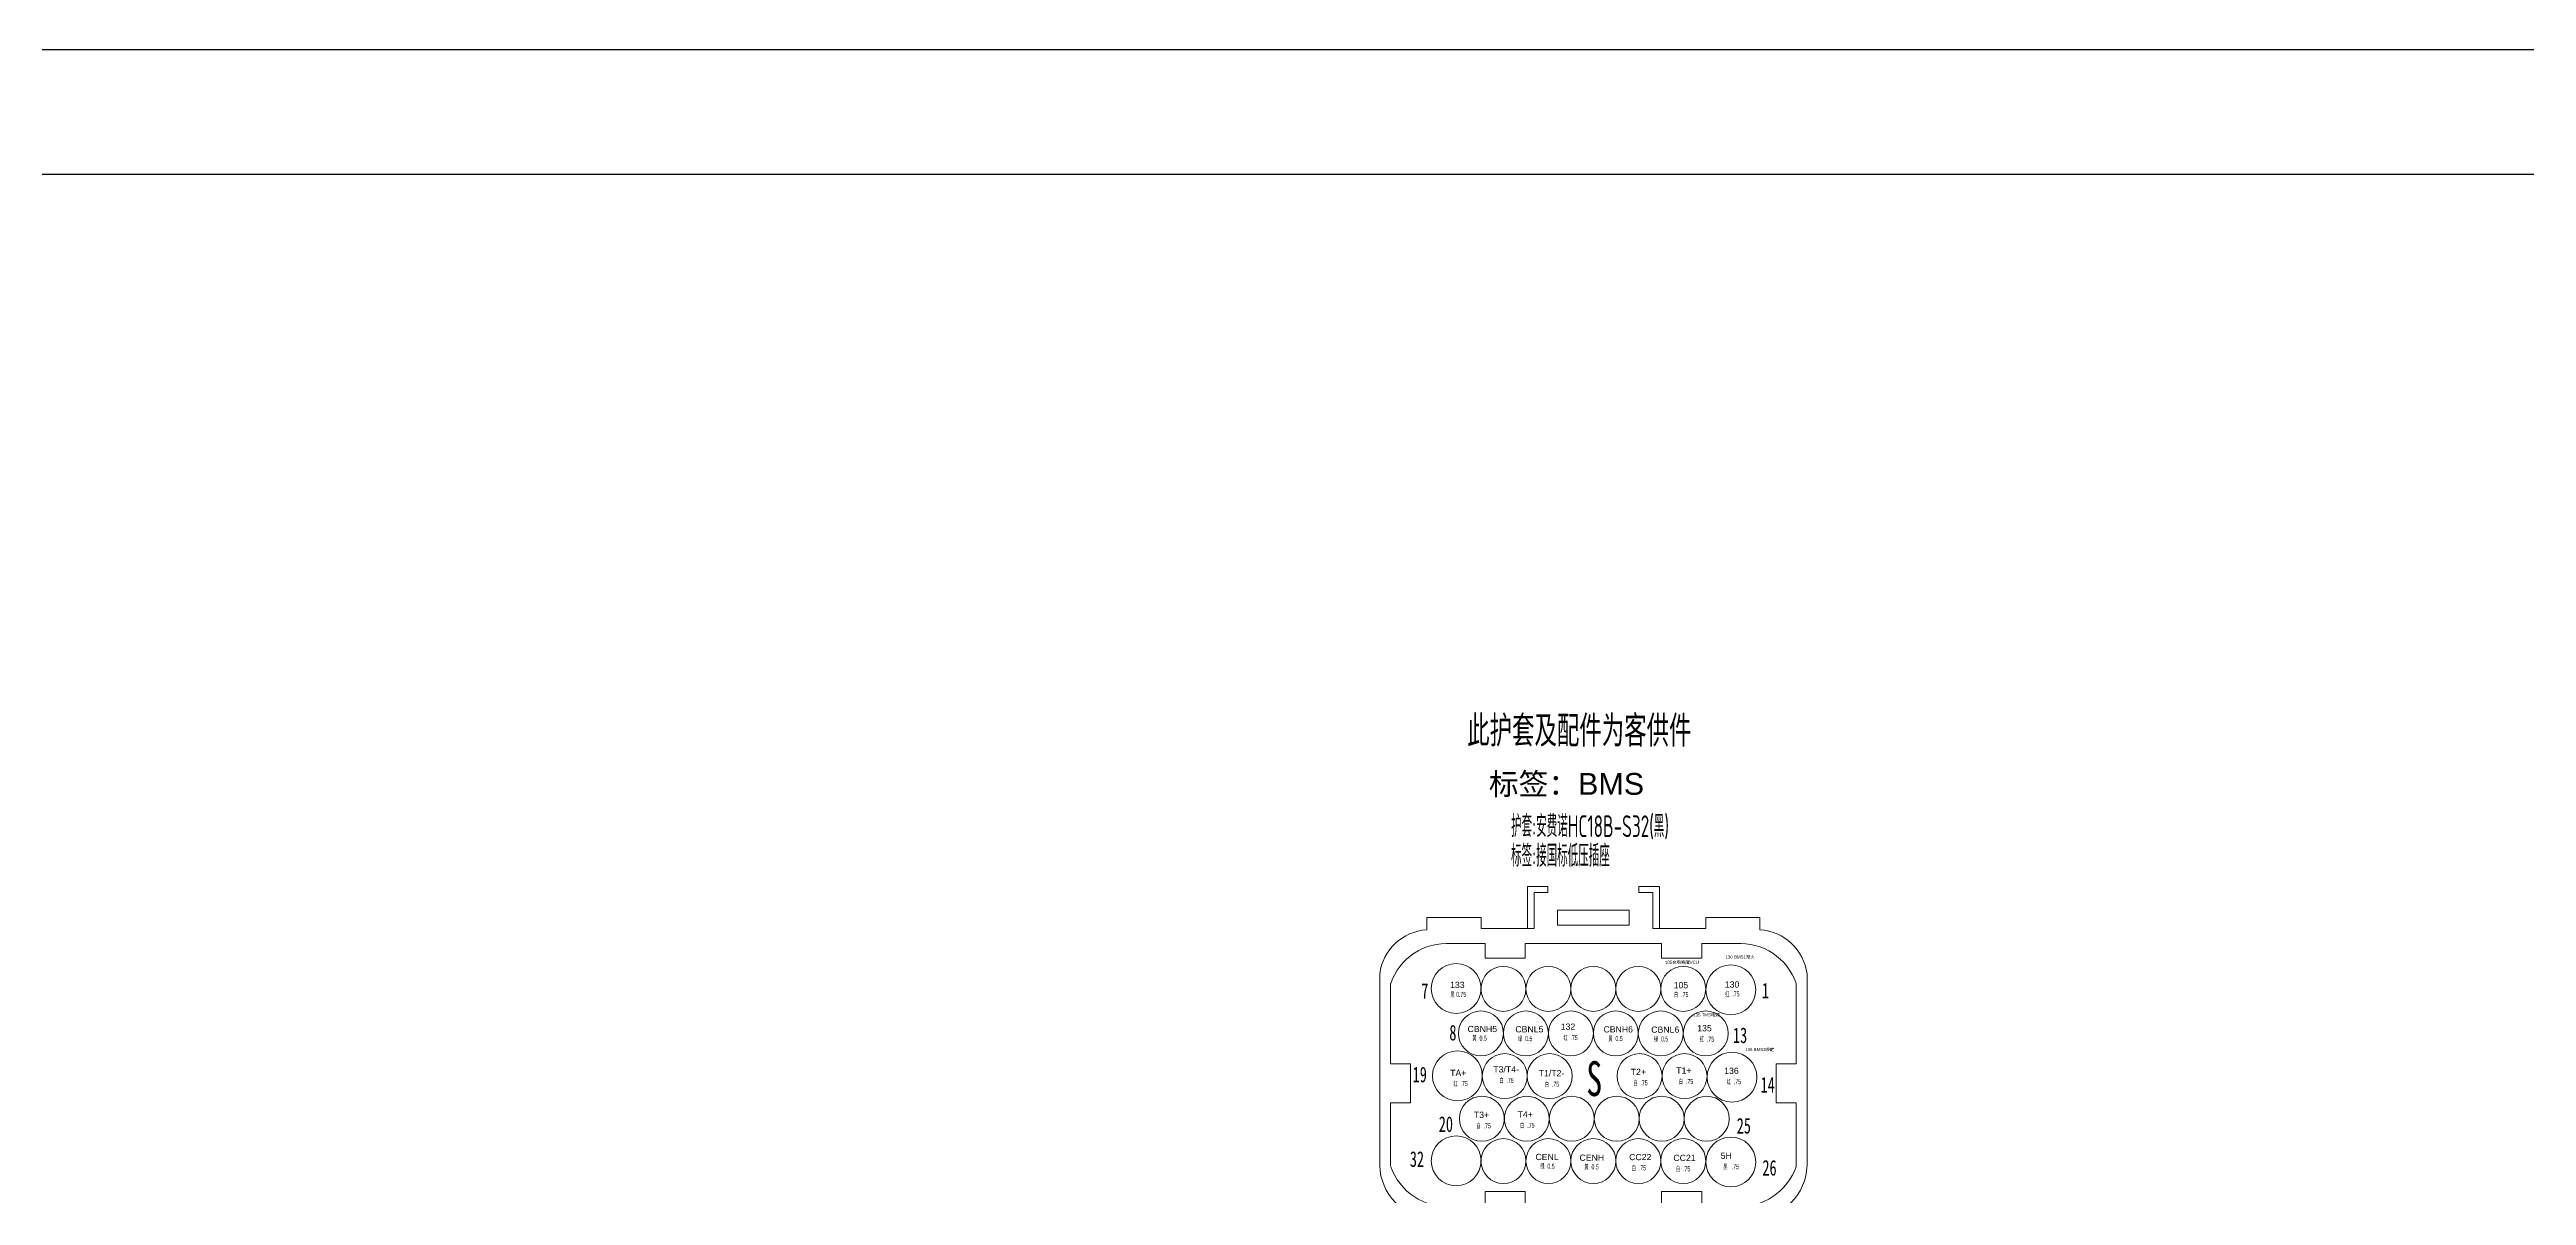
# Model space of a CAD drawing. Header units: millimetres. Extents: x 1762 to 3573, y 2019 to 2959.
# Drawn here: x 2749.8 to 3147.4, y 2774.7 to 2958.7 of the extents above; entities that cross this region are included whole.
import ezdxf

# ---------------------------------------------------------------- set-up
doc = ezdxf.new("R2010")
doc.units = ezdxf.units.MM
doc.layers.add('AM60', color=3, linetype='Continuous', lineweight=25)
doc.layers.add('护套层', color=3, linetype='Continuous', lineweight=0)
for name, color, linetype in [('孔名层', 1, 'Continuous'), ('标题栏', 7, 'Continuous'), ('线色线径', 1, 'Continuous')]:
    doc.layers.add(name, color=color, linetype=linetype)
doc.styles.add('FST', font='', dxfattribs={"width": 0.67})
doc.styles.get("Standard").update_dxf_attribs({"font": 'arial.ttf'})
doc.styles.add('技术要求及剖视用', font='gbenor.shx', dxfattribs={"width": 0.7, "bigfont": 'gbcbig.shx'})
doc.styles.get('FST').set_extended_font_data('FangSong_GB2312')

# ---------------------------------------------------------------- blocks, each defined once
blk = doc.blocks.new('A$Ca6ca7e8a')
at = {"layer": '标题栏'}
for p, q in [((0, 940.14), (1811.69, 940.14)), ((20, 920.14), (1791.69, 920.14))]:
    blk.add_line(p, q, dxfattribs=at)
blk = doc.blocks.new('安费诺HC18B-S32-Out2152414464')
for p, q in [((-9.19, 53.42), (-5.89, 53.42)), ((-9.19, 46.69), (-9.19, 53.42)), ((-8.12, 52.47), (-8.12, 46.69)), ((-5.89, 52.47), (-8.12, 52.47)), ((-8.12, 52.47), (-8.12, 46.69)), ((-5.89, 53.42), (-5.89, 52.47)), ((8.69, 53.42), (8.69, 52.47)), ((12, 53.42), (8.69, 53.42)), ((8.69, 52.47), (10.93, 52.47)), ((10.93, 52.47), (10.93, 46.69)), ((12, 46.69), (12, 53.42)), ((-25.34, 48.43), (-16.63, 48.43)), ((-25.34, 46.45), (-25.34, 48.43)), ((-16.63, 48.43), (-16.63, 46.69)), ((19.44, 48.43), (19.44, 46.69)), ((28.15, 48.43), (19.44, 48.43)), ((28.15, 46.45), (28.15, 48.43)), ((-21.46, 44.25), (-15.98, 44.25)), ((-16.63, 46.69), (-9.19, 46.69)), ((-15.98, 44.25), (-15.98, 41.88)), ((-9.54, 44.25), (-4.33, 44.25)), ((-9.54, 41.88), (-9.54, 44.25)), ((-8.12, 46.69), (-9.19, 46.69)), ((12.35, 44.25), (-4.33, 44.25)), ((12, 46.69), (10.93, 46.69)), ((19.44, 46.69), (12, 46.69)), ((12.35, 41.88), (12.35, 44.25)), ((18.79, 44.25), (18.79, 41.88)), ((24.27, 44.25), (18.79, 44.25)), ((-15.98, 41.88), (-9.54, 41.88)), ((18.79, 41.88), (12.35, 41.88)), ((-32.89, 8.6), (-32.89, 39.38)), ((-31.16, 37.84), (-31.16, 24.92)), ((33.97, 37.84), (33.97, 24.92)), ((35.7, 8.6), (35.7, 39.38)), ((-31.16, 24.92), (-27.96, 24.92)), ((-27.96, 24.92), (-27.96, 18.66)), ((30.77, 24.92), (30.77, 18.66)), ((33.97, 24.92), (30.77, 24.92)), ((-31.15, 18.66), (-31.15, 8.53)), ((-27.96, 18.66), (-31.15, 18.66)), ((30.77, 18.66), (33.96, 18.66)), ((33.96, 18.66), (33.97, 8.46)), ((-15.98, 4.42), (-9.54, 4.42)), ((-15.98, 2.05), (-15.98, 4.42)), ((-9.54, 4.42), (-9.54, 2.05)), ((12.35, 4.42), (12.35, 2.05)), ((18.79, 4.42), (12.35, 4.42)), ((18.79, 2.05), (18.79, 4.42)), ((-24.64, 0), (-16.15, 0)), ((-21.46, 2.05), (-15.98, 2.05)), ((-16.15, 0), (-16.15, -2.24)), ((-9.54, 2.05), (-4.33, 2.05)), ((-9.43, 0), (-2.16, 0)), ((-9.43, -2.24), (-9.43, 0)), ((12.35, 2.05), (-4.33, 2.05)), ((12.24, 0), (-2.16, 0)), ((12.24, -2.24), (12.24, 0)), ((24.27, 2.05), (18.79, 2.05)), ((18.96, 0), (18.96, -2.24)), ((27.44, 0), (18.96, 0)), ((-16.15, -2.24), (-9.43, -2.24)), ((18.96, -2.24), (12.24, -2.24))]:
    blk.add_line(p, q)
blk.add_lwpolyline([(7.13, 49.59), (-4.34, 49.59), (-4.34, 47.21), (7.13, 47.21)], close=True)
for centre, radius in [((-20.62, 37.02), 4), ((-13.03, 36.97), 3.61), ((-5.81, 36.97), 3.61), ((1.4, 36.97), 3.61), ((8.62, 36.97), 3.61), ((15.84, 36.97), 3.61), ((23.46, 36.82), 4), ((-16.64, 29.82), 3.61), ((-9.42, 29.82), 3.61), ((-2.2, 29.82), 3.61), ((5.01, 29.82), 3.61), ((12.23, 29.82), 3.61), ((19.44, 29.82), 3.61), ((-20.42, 23), 4), ((-12.82, 22.96), 3.61), ((-5.61, 22.96), 3.61), ((8.82, 22.96), 3.61), ((16.04, 22.96), 3.61), ((23.66, 22.8), 4), ((-16.49, 16.12), 3.61), ((-9.28, 16.12), 3.61), ((-2.06, 16.12), 3.61), ((5.16, 16.12), 3.61), ((12.37, 16.12), 3.61), ((19.59, 16.12), 3.61), ((-20.62, 9.37), 4), ((-13.03, 9.32), 3.61), ((-5.81, 9.32), 3.61), ((1.4, 9.32), 3.61), ((8.62, 9.32), 3.61), ((15.84, 9.32), 3.61), ((23.46, 9.17), 4)]:
    blk.add_circle(centre, radius)
for centre, radius, start, end in [((-24.83, 38.34), 8.13, 93.5777, 172.6919), ((-22.1, 34.73), 9.54, 85.9591, 160.9835), ((24.94, 34.73), 9.54, 19.0165, 94.0409), ((27.64, 38.34), 8.13, 7.3081, 86.4223), ((-23.98, 8.89), 8.92, 181.8807, 265.7983), ((-22.1, 11.57), 9.54, 199.0165, 274.0409), ((24.94, 11.57), 9.54, 265.9591, 340.9835), ((26.79, 8.89), 8.92, 274.2017, 358.1193)]:
    blk.add_arc(centre, radius, start, end)
at = {"layer": '孔名层', "style": 'FST', "width": 0.67}
for s, height, p in [('7', 2.5, (-26.21, 35.39)), ('1', 2.5, (28.45, 35.45)), ('8', 2.5, (-21.71, 28.69)), ('13', 2.5, (23.82, 28.27)), ('19', 2.5, (-27.6, 21.97)), ('S', 5.6, (0.27, 19.76)), ('14', 2.5, (28.25, 20.32)), ('20', 2.5, (-23.41, 14)), ('25', 2.5, (24.42, 13.74)), ('32', 2.5, (-28.05, 8.39)), ('26', 2.5, (28.54, 6.99))]:
    blk.add_text(s, height=height, dxfattribs=at).set_placement(p)
at = {"layer": '护套层', "style": '技术要求及剖视用', "width": 0.67}
for tag, p, flags in [('备注', (-5.65, 17.85), 8), ('标号', (-5.65, 13.85), 8), ('功能', (-6.15, 9.85), 8), ('英文功能', (-6.15, 5.85), 8), ('编号', (-17.15, 1.85), 8), ('护套号', (-6.15, 1.85), 8), ('颜色', (14.85, 1.85), 9), ('厂家', (16.85, 1.85), 9), ('端子', (18.85, 1.85), 9), ('客户代号', (-17.15, -2.15), 8), ('配件', (-6.15, -2.15), 8), ('统计到BOM', (14.85, -0.15), 9), ('配置', (14.85, -2.15), 9), ('编码', (16.85, -2.15), 9), ('防水栓', (18.85, -2.15), 9), ('附件', (-6.15, -6.15), 8), ('视图', (14.85, -6.15), 9), ('工序', (14.85, -4.15), 9), ('方向', (16.85, -6.15), 9), ('工位', (16.85, -4.15), 9), ('盲栓', (18.85, -6.15), 9), ('设计软件', (21.61, -4.15), 9)]:
    blk.add_attdef(tag, p, '', height=3.5, dxfattribs=dict(at, flags=flags))

msp = doc.modelspace()

# ---------------------------------------------------------------- block references
msp.add_blockref('A$Ca6ca7e8a', (1761.676, 2018.553))
at = {"layer": '护套层'}
ref = msp.add_blockref('安费诺HC18B-S32-Out2152414464', (2996.175, 2770.873), dxfattribs=at)
ref.add_attrib('功能', '标签:接国标低压插座', (2984.367, 2827.465), dxfattribs={"height": 3.5, "style": '技术要求及剖视用', "width": 0.67})
ref.add_attrib('护套号', '护套:安费诺HC18B-S32(黑)', (2984.367, 2832.213), dxfattribs={"height": 3.5, "style": '技术要求及剖视用', "width": 0.67})

# ---------------------------------------------------------------- texts
at = {"layer": 'AM60', "lineweight": 5}
for s, height, p in [('105充电唤醒VCU', 0.5, (3009.072, 2811.861)), ('130 BMS1常火', 0.5, (3018.804, 2812.711)), ('133', 1, (2974.581, 2807.982)), ('105', 1, (3010.469, 2807.942)), ('130', 1, (3018.676, 2808.045)), ('135 TMS电源', 0.5, (3013.611, 2803.418)), ('CBNH5', 1, (2977.387, 2800.9)), ('CBNL5', 1, (2985.056, 2800.853)), ('132', 1, (2992.344, 2801.273)), ('CBNH6', 1, (2999.197, 2800.843)), ('CBNL6', 1, (3006.867, 2800.796)), ('135', 1, (3014.256, 2801.025)), ('T3/T4-', 1, (2981.513, 2794.421)), ('T2+', 1, (3003.573, 2794.004)), ('T1+', 1, (3010.883, 2794.228)), ('136', 1, (3018.578, 2794.194)), ('136 BMS1唤醒', 0.5, (3021.948, 2797.864)), ('TA+', 1, (2974.59, 2793.842)), ('T1/T2-', 1, (2988.803, 2793.807)), ('T3+', 1, (2978.406, 2787.11)), ('T4+', 1, (2985.422, 2787.179)), ('CENL', 1, (2988.282, 2780.348)), ('CENH', 1, (2995.355, 2780.232)), ('CC22', 1, (3003.319, 2780.336)), ('CC21', 1, (3010.42, 2780.197)), ('5H', 1, (3018.014, 2780.538))]:
    msp.add_text(s, height=height, dxfattribs=at).set_placement(p)
at = {"layer": 'AM60', "color": 32, "true_color": 0xcd6928, "insert": (2977.326, 2851.742), "char_height": 5, "attachment_point": 1}
msp.add_mtext_dynamic_manual_height_columns('{\\Fisocp,gbcbig|c134;\\C3;此护套及配件为客供件}', width=36.31, gutter_width=12.5, heights=[0], dxfattribs=at)
at = {"layer": 'AM60', "insert": (2980.805, 2842.504), "char_height": 3.5, "attachment_point": 1}
msp.add_mtext_dynamic_manual_height_columns('{\\fSimSun|b0|i0|c134|p2;\\C3;标签：\\fArial|b0|i0|c0|p34;BMS}', width=59.67752, gutter_width=12.5, heights=[0], dxfattribs=at)
at = {"layer": '线色线径', "lineweight": 5, "width": 0.6}
for s, p in [('黑 0.75', (2974.643, 2806.562)), ('白  .75', (3010.532, 2806.522)), ('红  .75', (3018.738, 2806.625)), ('黄  0.5', (2978.173, 2799.525)), ('绿  0.5', (2985.486, 2799.445)), ('红  .75', (2992.76, 2799.618)), ('黄  0.5', (2999.984, 2799.467)), ('绿  0.5', (3007.297, 2799.388)), ('红  .75', (3014.672, 2799.37)), ('红  .75', (2975.114, 2792.229)), ('白  .75', (2982.489, 2792.742)), ('白  .75', (2989.78, 2792.128)), ('白  .75', (3003.988, 2792.349)), ('白  .75', (3011.299, 2792.572)), ('红  .75', (3018.994, 2792.538)), ('白  .75', (2978.821, 2785.455)), ('白  .75', (2985.838, 2785.524)), ('绿  0.5', (2989.069, 2778.973)), ('黄  0.5', (2996.142, 2778.857)), ('白  .75', (3003.734, 2778.681)), ('白  .75', (3010.836, 2778.541)), ('黑   .75', (3018.43, 2778.883))]:
    msp.add_text(s, height=0.8, dxfattribs=at).set_placement(p)

doc.saveas('drawing.dxf')
